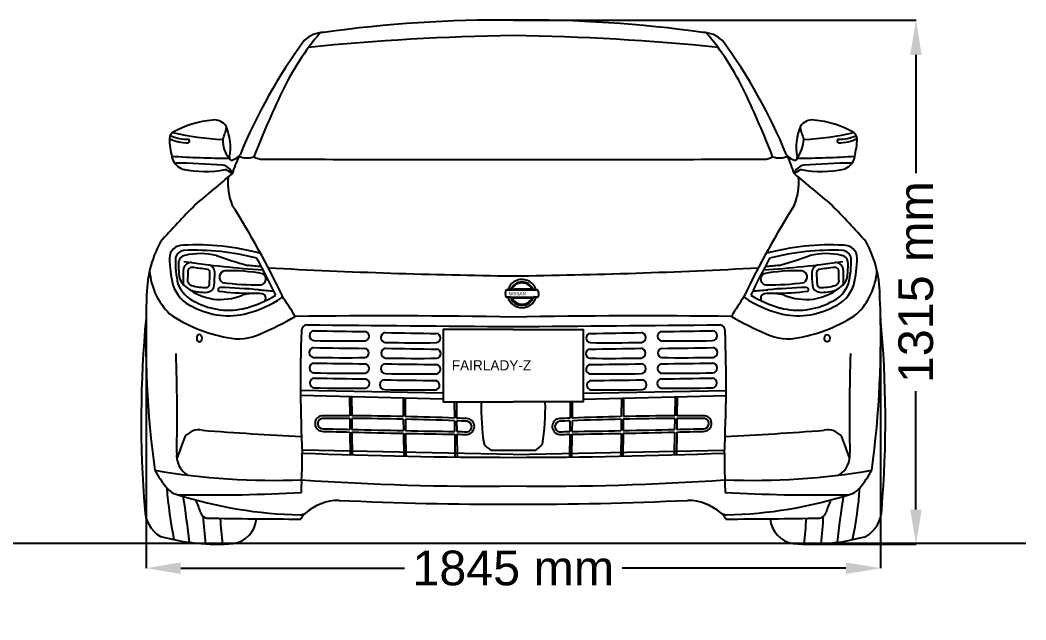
# Model space of a CAD drawing. Header units: millimetres. Extents: x 3410 to 10629, y 345 to 4475.
# Drawn here: x 8162 to 10629, y 2938 to 4409 of the extents above; entities that cross this region are included whole.
import ezdxf

# ---------------------------------------------------------------- set-up
doc = ezdxf.new("R2010")
doc.units = ezdxf.units.MM
doc.header["$MEASUREMENT"] = 0
doc.styles.get("Standard").update_dxf_attribs({"font": 'arial.ttf'})
doc.dimstyles.get("Standard").update_dxf_attribs({"dimtxt": 85, "dimasz": 85, "dimexe": 0.18, "dimexo": 0.0625, "dimgap": 30, "dimtad": 0, "dimdec": 4, "dimzin": 0, "dimdsep": 46, "dimtxsty": 'Standard', "dimcen": 0.09, "dimadec": 0, "dimazin": 0, "dimtfac": 1, "dimtdec": 4, "dimtofl": 0, "dimtmove": 0, "dimatfit": 3, "dimfxl": 0, "dimtolj": 1, "dimtzin": 0, "dimarcsym": 0})

# ---------------------------------------------------------------- blocks, each defined once
blk = doc.blocks.new('*D11')
at = {"color": 0, "lineweight": -2, "transparency": 16777216}
for p, q in [((9372.1, 4408.4), (10359.7, 4408.4)), ((10359.6, 4323.4), (10359.6, 4033.3)), ((10359.6, 3208.7), (10359.6, 3498.9)), ((10085.7, 3123.7), (10359.7, 3123.7))]:
    blk.add_line(p, q, dxfattribs=at)
at = {"color": 0, "transparency": 16777216}
for points in [[(10345.4, 4323.4), (10373.7, 4323.4), (10359.6, 4408.4)], [(10345.4, 3208.7), (10373.7, 3208.7), (10359.6, 3123.7)]]:
    blk.add_solid(points, dxfattribs=at)
at = {"layer": 'Defpoints', "color": 0, "transparency": 16777216}
for p in [(9372, 4408.4), (10085.6, 3123.7), (10359.6, 3123.7)]:
    blk.add_point(p, dxfattribs=at)
at = {"color": 0, "transparency": 16777216, "insert": (10359.6, 3766.1), "char_height": 85, "attachment_point": 5, "rotation": 90}
blk.add_mtext('\\A1;1315 mm', dxfattribs=at)
blk = doc.blocks.new('*D12')
at = {"color": 0, "lineweight": -2, "transparency": 16777216}
for p, q in [((8471.2, 3678.2), (8471.2, 3064.7)), ((10272.8, 3678.2), (10272.8, 3064.7)), ((8556.2, 3064.8), (9104.8, 3064.8)), ((10187.8, 3064.8), (9639.2, 3064.8))]:
    blk.add_line(p, q, dxfattribs=at)
at = {"color": 0, "transparency": 16777216}
for points in [[(8556.2, 3079), (8556.2, 3050.7), (8471.2, 3064.8)], [(10187.8, 3079), (10187.8, 3050.7), (10272.8, 3064.8)]]:
    blk.add_solid(points, dxfattribs=at)
at = {"layer": 'Defpoints', "color": 0, "transparency": 16777216}
for p in [(8471.2, 3678.3), (10272.8, 3678.3), (10272.8, 3064.8)]:
    blk.add_point(p, dxfattribs=at)
at = {"color": 0, "transparency": 16777216, "insert": (9372, 3064.8), "char_height": 85, "attachment_point": 5}
blk.add_mtext('\\A1;1845 mm', dxfattribs=at)

msp = doc.modelspace()

# ---------------------------------------------------------------- linework, layer by layer
at = {"color": 7}
for p, q in [((9200.22736, 3494.26141), (8850.10492, 3500.12785)), ((9200.22736, 3479.56257), (8850.19103, 3488.18155)), ((8970.1376, 3485.03605), (8970.75711, 3438.63234)), ((8975.19506, 3485.10357), (8975.81587, 3438.60273)), ((9101.50562, 3481.80205), (9102.10064, 3436.7708)), ((9106.56309, 3481.86888), (9107.16054, 3436.6536)), ((9543.75573, 3494.26141), (9893.87817, 3500.12785)), ((9543.75573, 3479.56257), (9893.79207, 3488.18155)), ((9637.42, 3481.86888), (9636.82255, 3436.6536)), ((9642.47747, 3481.80205), (9641.88245, 3436.7708)), ((9768.78803, 3485.10357), (9768.16723, 3438.60273)), ((9773.8455, 3485.03605), (9773.22599, 3438.63234)), ((9227.3331, 3472.58222), (9227.79451, 3432.85948)), ((9232.39067, 3472.64097), (9232.8551, 3432.65835)), ((9511.59242, 3472.64097), (9511.12799, 3432.65835)), ((9516.65, 3472.58222), (9516.18859, 3432.85948)), ((8970.84502, 3432.04733), (8971.20393, 3405.16364)), ((8975.90381, 3432.01577), (8976.26399, 3405.03622)), ((9102.18813, 3430.14971), (9102.55792, 3402.16311)), ((9107.24804, 3430.03174), (9107.61764, 3402.0603)), ((9636.73505, 3430.03174), (9636.36545, 3402.0603)), ((9641.79497, 3430.14971), (9641.42517, 3402.16311)), ((9768.07929, 3432.01577), (9767.7191, 3405.03622)), ((9773.13807, 3432.04733), (9772.77917, 3405.16364)), ((9227.87148, 3426.23306), (9228.17746, 3399.8911)), ((9232.93207, 3426.03228), (9233.23664, 3399.81183)), ((9511.05103, 3426.03228), (9510.74645, 3399.81183)), ((9516.11161, 3426.23306), (9515.80563, 3399.8911)), ((8971.29211, 3398.5582), (8972.03839, 3342.65899)), ((8976.35219, 3398.43002), (8977.09585, 3342.72651)), ((9102.64538, 3395.54457), (9103.38713, 3339.40869)), ((9107.7051, 3395.44154), (9108.4446, 3339.47552)), ((9228.25433, 3393.27318), (9228.90291, 3337.43724)), ((9233.31351, 3393.19419), (9233.96049, 3337.49599)), ((9510.66958, 3393.19419), (9510.02261, 3337.49599)), ((9515.72876, 3393.27318), (9515.08018, 3337.43724)), ((9636.278, 3395.44154), (9635.53849, 3339.47552)), ((9641.33772, 3395.54457), (9640.59597, 3339.40869)), ((9767.6309, 3398.43002), (9766.88724, 3342.72651)), ((9772.69098, 3398.5582), (9771.9447, 3342.65899)), ((9371.99155, 3343.78434), (8853.97616, 3354.3521)), ((9371.99155, 3343.78434), (9890.00693, 3354.3521))]:
    msp.add_line(p, q, dxfattribs=at)
at = {"color": 5}
msp.add_line((3409.90942, 3126.17317), (10629.19221, 3126.17317), dxfattribs=at)
at = {"color": 7}
for points in [[(9371.99155, 3650.03323), (9200.22736, 3650.03323), (9200.22736, 3472.64097), (9371.99155, 3472.64097)], [(9371.99155, 3650.03323), (9543.75573, 3650.03323), (9543.75573, 3472.64097), (9371.99155, 3472.64097)]]:
    msp.add_lwpolyline(points, dxfattribs=at)
for centre, radius, start, end in [((9337.48466, 1322.52024), 3086.06773, 89.35933352, 98.01979524), ((9406.49843, 1322.52024), 3086.06773, 81.98020476, 90.64066648), ((9413.9147, 3940.53652), 675.82369, 139.68871719, 154.46221477), ((8908.18671, 4308.40291), 70.01435, 91.02746662, 134.32912322), ((9450.88578, -1441.30699), 5812.32465, 90.777734551, 95.74049451), ((9293.09731, -1441.30699), 5812.32465, 84.25950549, 89.222265449), ((9835.79638, 4308.40291), 70.01435, 45.67087678, 88.97253338), ((9330.06839, 3940.53652), 675.82369, 25.53778523, 40.31128281), ((9909.55537, 3584.33589), 1304.77027, 143.60678712, 157.74525597), ((8834.42772, 3584.33589), 1304.77027, 22.25474403, 36.39321288), ((10965.70586, 3206.2799), 2392.55803, 154.61706513, 158.74141094), ((7778.27723, 3206.2799), 2392.55803, 21.25858906, 25.38293487), ((8661.64938, 3902.99032), 262.12732, 96.04613624, 118.52524338), ((8638.48664, 4129.05396), 34.89013, 34.05728036, 97.32256635), ((8419.13291, 4206.8719), 257.08705, 339.3319112, 346.15089004), ((8547.40976, 4096.83715), 130.66946, 349.19942106, 23.33357132), ((10196.57334, 4096.83715), 130.66946, 156.66642868, 190.80057894), ((10324.85018, 4206.8719), 257.08705, 193.84910996, 200.6680888), ((10105.49645, 4129.05396), 34.89013, 82.67743365, 145.94271964), ((10082.33371, 3902.99032), 262.12732, 61.47475662, 83.95386376), ((8552.81992, 4115.05268), 24.49756, 131.86261674, 186.44360446), ((8575.09998, 4231.78229), 115.33742, 247.30658289, 270.02966675), ((8690.7099, 4789.61675), 674.19942, 256.77517988, 267.36153282), ((10053.27319, 4789.61675), 674.19942, 272.63846718, 283.22482012), ((10168.88311, 4231.78229), 115.33742, 269.97033325, 292.69341711), ((10191.16317, 4115.05268), 24.49756, 353.55639554, 48.13738326), ((8905.49564, 4151.52278), 379.05293, 185.93883154, 192.75251959), ((8574.27184, 4212.25816), 104.58286, 244.06155612, 270.1037409), ((8573.02929, 4112.20204), 4.74766, 287.55380783, 63.33795558), ((8722.52573, 4111.83587), 62.99836, 176.08967243, 221.66737731), ((9989.79913, 4122.66165), 94.73522, 326.19517973, 356.04777053), ((10170.9538, 4112.20204), 4.74766, 116.66204442, 252.44619217), ((10169.71126, 4212.25816), 104.58286, 269.8962591, 295.93844388), ((9838.48745, 4151.52278), 379.05293, 347.24748041, 354.06116846), ((8683.52749, 6226.21851), 2156.27934, 266.02958239, 269.78576362), ((8681.03732, 4070.47475), 5.59668, 160.41434796, 281.35883852), ((9806.40343, 3614.01514), 1199.55923, 157.37240886, 159.64784644), ((8666.47738, 4109.33667), 47.03336, 289.4511098, 319.00861111), ((8719.53704, 4115.69989), 45.03053, 243.12359771, 291.3799525), ((8755.63863, 4102.18287), 34.56759, 235.2858127, 273.058501), ((9988.34447, 4102.18287), 34.56759, 266.941499, 304.7141873), ((10024.44605, 4115.69989), 45.03053, 248.6200475, 296.87640229), ((10077.50571, 4109.33667), 47.03336, 220.99138889, 250.5488902), ((9331.87707, 3779.64977), 771.88752, 19.08006097, 22.5397803), ((10062.94577, 4070.47475), 5.59668, 258.64116148, 19.58565204), ((10060.4556, 6226.21851), 2156.27934, 270.21423638, 273.97041761), ((8574.99705, 4083.33067), 42.14969, 201.54711395, 251.21269237), ((8515.72399, 2256.57682), 1801.8508, 85.41500569, 89.19234456), ((8656.42149, 4025.99406), 26.87554, 12.8503647, 82.86401263), ((9217.5496, 153255.56723), 149188.61208, 269.8233114737, 270.0593133312), ((9526.4335, 153255.56723), 149188.61208, 269.9406866687, 270.1766885263), ((10087.5616, 4025.99406), 26.87554, 97.13598737, 167.1496353), ((10228.25911, 2256.57682), 1801.8508, 90.80765544, 94.58499431), ((10168.98604, 4083.33067), 42.14969, 288.78730763, 338.45288605), ((8616.32034, 4292.72673), 255.27296, 257.58121866, 281.24126011), ((3563.75875, 10036.84662), 7890.58348, 309.586105049, 310.445983768), ((8636.17047, 3976.31557), 72.49473, 50.14972113, 65.63031642), ((8814.14715, 4009.47469), 142.43109, 174.44677436, 202.75505077), ((9929.83594, 4009.47469), 142.43109, 337.24494923, 5.55322564), ((10107.81262, 3976.31557), 72.49473, 114.36968358, 129.85027887), ((15180.22434, 10036.84662), 7890.58348, 229.554016232, 230.413894951), ((10127.66276, 4292.72673), 255.27296, 258.75873989, 282.41878134), ((9958.27011, 2587.1187), 1933.97172, 134.95033988, 138.65363039), ((6845.91691, 2793.26188), 2173.09683, 25.62907787, 32.29757251), ((11898.06618, 2793.26188), 2173.09683, 147.70242749, 154.37092213), ((8785.71299, 2587.1187), 1933.97172, 41.34636961, 45.04966012), ((8762.08879, 3729.09666), 289.44829, 152.05955354, 180.52986373), ((8561.14302, 3823.93433), 32.80813, 88.68675336, 177.64923099), ((8592.66333, 3245.45439), 612.05331, 74.87887679, 92.8815187), ((10151.31976, 3245.45439), 612.05331, 87.1184813, 105.12112321), ((10182.84008, 3823.93433), 32.80813, 2.35076901, 91.31324664), ((9981.89431, 3729.09666), 289.44829, 359.47013627, 27.94044646), ((8888.91688, 3838.44768), 360.79474, 182.09154593, 192.63150791), ((8820.94475, 3820.2994), 277.7628, 179.10899761, 192.19780304), ((8567.40443, 3819.50761), 24.72298, 100.04798476, 168.06896646), ((8569.81708, 3812.88239), 18.9781, 100.87614197, 169.24804636), ((8588.39703, 3221.79549), 622.57043, 75.59457775, 92.32958691), ((8604.5032, 3675.41155), 160.72986, 75.6273202, 103.77342002), ((9041.36401, 4959.51726), 1196.19431, 250.61859014, 254.40709897), ((6845.91691, 2793.26188), 2159.64008, 25.83955817, 28.53137075), ((11898.06618, 2793.26188), 2159.64008, 151.46862925, 154.16044183), ((10155.58606, 3221.79549), 622.57043, 87.67041309, 104.40542225), ((9702.61908, 4959.51726), 1196.19431, 285.59290103, 289.38140986), ((10139.47989, 3675.41155), 160.72986, 76.22657998, 104.3726798), ((10174.16601, 3812.88239), 18.9781, 10.75195364, 79.12385803), ((10176.57867, 3819.50761), 24.72298, 11.93103354, 79.95201524), ((9923.03834, 3820.2994), 277.7628, 347.80219696, 0.89100239), ((9855.06621, 3838.44768), 360.79474, 347.36849209, 357.90845407), ((8846.11169, 3807.55262), 295.07289, 178.27735444, 185.33343301), ((8582.71537, 3793.50715), 20.5728, 87.07307293, 164.84912194), ((8930.56326, 6321.97188), 2531.78296, 261.67142977, 266.10618874), ((8582.71537, 3793.50715), 8.77621, 87.07307293, 164.84912194), ((8378.22897, 2061.6316), 1752.66279, 81.99643557, 83.28518528), ((8620.49356, 3789.83616), 19.39125, 3.27513736, 76.54683501), ((8560.60948, 2142.19624), 1672.74619, 83.33959427, 84.53815013), ((9536.45025, 17821.40839), 14040.8507, 266.874902019, 269.328886458), ((9207.53284, 17821.40839), 14040.8507, 270.671113542, 273.125097981), ((9813.41983, 6321.97188), 2531.78296, 273.89381126, 278.32857023), ((10183.37361, 2142.19624), 1672.74619, 95.46184987, 96.66040573), ((10123.48954, 3789.83616), 19.39125, 103.45316499, 176.72486264), ((10365.75413, 2061.6316), 1752.66279, 96.71481472, 98.00356443), ((10161.26772, 3793.50715), 20.5728, 15.15087806, 92.92692707), ((10161.26772, 3793.50715), 8.77621, 15.15087806, 92.92692707), ((9897.8714, 3807.55262), 295.07289, 354.66656699, 1.72264556), ((8643.77288, 3805.7461), 164.11958, 184.03088043, 225.63923687), ((8591.52191, 3787.62429), 39.9164, 190.8286217, 226.42698943), ((8826.20853, 3778.35391), 264.1499, 175.54237879, 183.98150675), ((7919.02676, 3789.15825), 655.25113, 358.0727128, 0.58085059), ((8620.49356, 3789.83616), 7.59466, 3.27513736, 76.54683501), ((8139.86683, 3795.47082), 488.23668, 355.77243318, 359.3896654), ((8180.4343, 3793.68908), 459.42703, 355.5315538, 359.65765462), ((8667.22428, 3778.62857), 15.94835, 101.28295314, 237.72289505), ((8670.55396, 3292.95179), 501.35839, 79.98694341, 90.73713802), ((8751.01871, 3773.84292), 14.47823, 276.49800277, 62.39986927), ((9992.96439, 3773.84292), 14.47823, 117.60013073, 263.50199723), ((10073.42913, 3292.95179), 501.35839, 89.26286198, 100.01305659), ((10076.75881, 3778.62857), 15.94835, 302.27710495, 78.71704686), ((10563.54879, 3793.68908), 459.42703, 180.34234538, 184.4684462), ((10123.48954, 3789.83616), 7.59466, 103.45316499, 176.72486264), ((10604.11627, 3795.47082), 488.23668, 180.6103346, 184.22756682), ((10824.95634, 3789.15825), 655.25113, 179.41914941, 181.9272872), ((10152.46118, 3787.62429), 39.9164, 313.57301057, 349.1713783), ((9917.77457, 3778.35391), 264.1499, 356.01849325, 4.45762121), ((10100.21021, 3805.7461), 164.11958, 314.36076313, 355.96911957), ((8621.85888, 3787.98989), 89.63598, 198.49922132, 246.77587006), ((8625.60154, 3793.17646), 82.43167, 202.51473205, 245.98570587), ((8657.42246, 3862.91982), 139.95326, 228.12819964, 261.21919775), ((8586.29958, 3770.57934), 12.86577, 195.59111661, 252.71204516), ((8617.32861, 3869.44019), 116.48171, 252.58988691, 271.58049476), ((8619.18093, 3760.55056), 7.66938, 280.21722323, 351.9681964), ((8619.29411, 3760.49259), 19.34592, 274.66258533, 352.28383357), ((8653.24287, 3747.7938), 5.36713, 87.69259491, 223.66886567), ((8562.38343, 1387.81973), 2367.08959, 85.50066121, 87.79495812), ((8745.36541, 4417.87391), 658.45658, 262.43751099, 270.6345093), ((9391.2454, 3738.6118), 33.55438, 115.42095124, 164.7587364), ((9393.26873, 3736.11774), 30.15639, 21.43475727, 158.62978656), ((9393.14487, 3737.07455), 27.24975, 25.31307569, 155.15425505), ((9393.1484, 3736.66774), 36.13792, 17.34497831, 116.82301292), ((9998.61769, 4417.87391), 658.45658, 269.3654907, 277.56248901), ((10181.59966, 1387.81973), 2367.08959, 92.20504188, 94.49933879), ((10090.74022, 3747.7938), 5.36713, 316.33113433, 92.30740509), ((10124.68898, 3760.49259), 19.34592, 187.71616643, 265.33741467), ((10086.56063, 3862.91982), 139.95326, 278.78080225, 311.87180036), ((10124.80216, 3760.55056), 7.66938, 188.0318036, 259.78277677), ((10126.65448, 3869.44019), 116.48171, 268.41950524, 287.41011309), ((10118.38155, 3793.17646), 82.43167, 294.01429413, 337.48526795), ((10122.12421, 3787.98989), 89.63598, 293.22412994, 341.50077868), ((10157.68351, 3770.57934), 12.86577, 287.28795484, 344.40888339), ((10910.19824, 3630.21449), 2439.44315, 177.73981414, 187.66362308), ((8617.32861, 3869.44019), 128.2783, 252.58988691, 271.58049476), ((8652.70831, 3872.25508), 148.58409, 263.56590676, 291.53384826), ((8734.33242, 4417.97844), 679.22656, 262.81342097, 269.61597309), ((8738.85044, 3626.19187), 112.38543, 81.22421783, 106.33260223), ((8644.40745, 3968.18833), 275.09747, 285.21498705, 301.86381908), ((8644.40745, 3968.18833), 288.55422, 285.21498705, 303.50395801), ((8909.22504, 5399.98394), 1660.20894, 264.42978199, 265.70219233), ((8754.78555, 3727.09675), 10.23677, 308.69102209, 83.20422199), ((8800.44366, 3731.4794), 5.07396, 309.74527944, 20.06882336), ((7673.86369, 2978.08102), 1359.63456, 31.18295378, 33.66243159), ((9377.76687, 3738.10964), 25.57415, 161.54790017, 198.76316557), ((9395.02628, 4647.40325), 917.9279, 267.39965477, 272.38672494), ((9354.71743, 3745.10153), 1.63697, 97.19989449, 137.65632267), ((9392.63288, 2080.64374), 1666.01989, 88.62840704, 91.34567665), ((9361.24377, 3748.23782), 19.90091, 247.26233502, 262.49730527), ((9359.88495, 3727.39492), 20.06342, 92.89618137, 105.53248897), ((9373.09003, 3681.87231), 48.82083, 100.45459482, 107.20990662), ((9393.20449, 3739.91003), 36.3918, 198.26018574, 341.95252022), ((9359.72722, 3715.15946), 32.2846, 81.48926247, 91.51933108), ((9393.20118, 3739.43531), 30.16181, 198.42767274, 341.50526739), ((9368.95545, 3732.84476), 4.83187, 221.86007085, 266.4690337), ((9369.15663, 3742.84812), 5.72409, 97.42115469, 127.52052958), ((9395.00716, 3280.43678), 468.8421, 87.21611991, 93.25121083), ((9393.46253, 3739.31304), 27.25358, 204.47481259, 335.50566603), ((9393.62561, 4696.60126), 968.90095, 268.52337344, 271.45710517), ((9413.10274, 3734.07492), 15.37861, 60.06447057, 72.30042612), ((9401.45885, 3760.04114), 36.16841, 297.68550957, 303.31987989), ((9421.86905, 3748.99899), 1.93478, 235.63911449, 272.5812625), ((9421.83399, 3727.23726), 2.63035, 72.77760779, 101.12154173), ((9383.22361, 4377.4838), 631.60636, 273.51580714, 274.03280735), ((9440.76213, 3801.69366), 74.19795, 255.84138499, 259.94355834), ((9427.2547, 3735.86429), 11.58356, 63.01064997, 88.07893914), ((9427.6776, 3738.94781), 10.31293, 270.71234911, 302.72347316), ((9418.22851, 3737.54667), 16.69281, 334.1626348, 31.16905671), ((11070.1194, 2978.08102), 1359.63456, 146.33756841, 148.81704622), ((9943.53944, 3731.4794), 5.07396, 159.93117664, 230.25472056), ((10099.57564, 3968.18833), 288.55422, 236.49604199, 254.78501295), ((10099.57564, 3968.18833), 275.09747, 238.13618092, 254.78501295), ((9834.75805, 5399.98394), 1660.20894, 274.29780767, 275.57021801), ((9989.19755, 3727.09675), 10.23677, 96.79577801, 231.30897791), ((10005.13265, 3626.19187), 112.38543, 73.66739777, 98.77578217), ((10009.65068, 4417.97844), 679.22656, 270.38402691, 277.18657903), ((10091.27479, 3872.25508), 148.58409, 248.46615174, 276.43409324), ((10126.65448, 3869.44019), 128.2783, 268.41950524, 287.41011309), ((7833.78486, 3630.21449), 2439.44315, 352.33637692, 2.26018586), ((8673.79836, 3870.08537), 186.19494, 242.04449248, 284.41046001), ((8673.79836, 3870.08537), 172.73819, 242.04449248, 284.41046001), ((10070.18473, 3870.08537), 186.19494, 255.58953999, 297.95550752), ((10070.18473, 3870.08537), 172.73819, 255.58953999, 297.95550752), ((11091.35082, 3428.29776), 2632.01981, 174.5501496, 184.77599582), ((8735.03866, 3989.10774), 364.50205, 235.58432488, 259.7369361), ((8364.33523, 4512.6071), 955.6513, 293.92169376, 299.64721512), ((9056.5481, -15013.87637), 18697.22717, 89.033309302, 90.672627), ((9687.43499, -15013.87637), 18697.22717, 89.327373, 90.966690698), ((10379.64786, 4512.6071), 955.6513, 240.35278488, 246.07830624), ((10008.94443, 3989.10774), 364.50205, 280.2630639, 304.41567512), ((7652.63227, 3428.29776), 2632.01981, 355.22400418, 5.4498504), ((8867.14118, 3646.81035), 14.79005, 96.34091107, 183.41416422), ((25213.68802, 1921402.45181), 1917810.62236, 269.51158207782, 269.52671412905), ((-6469.70493, 1921402.45181), 1917810.62236, 270.47328587095, 270.48841792218), ((9876.84192, 3646.81035), 14.79005, 356.58583578, 83.65908893), ((8698.52796, 3752.87559), 125.69571, 256.92678112, 295.0960194), ((12311.20032, 3519.10199), 3461.14741, 177.90002832, 182.85253629), ((8884.23584, 3634.89742), 12.12237, 95.52769878, 264.47230122), ((9419.62746, 34385.08789), 30742.80716, 268.999956445, 269.234321216), ((9007.13355, 3633.73872), 11.41013, 279.31783023, 81.57846311), ((9059.00007, 3630.26532), 12.12237, 95.52769878, 264.47230122), ((9594.39169, 34380.45579), 30742.80716, 268.999956445, 269.234321216), ((9181.89779, 3629.10661), 11.41013, 279.31783023, 81.57846311), ((9562.08531, 3629.10661), 11.41013, 98.42153689, 260.68216977), ((9149.5914, 34380.45579), 30742.80716, 270.765678784, 271.000043555), ((9684.98302, 3630.26532), 12.12237, 275.52769878, 84.47230122), ((9736.84954, 3633.73872), 11.41013, 98.42153689, 260.68216977), ((9324.35564, 34385.08789), 30742.80716, 270.765678784, 271.000043555), ((9859.74726, 3634.89742), 12.12237, 275.52769878, 84.47230122), ((6432.78277, 3519.10199), 3461.14741, 357.14746371, 2.09997168), ((10045.45513, 3752.87559), 125.69571, 244.9039806, 283.07321888), ((8883.33022, 3593.56708), 12.12237, 95.52769878, 264.47230122), ((9418.72184, 34343.75756), 30742.80716, 268.999956445, 269.234321216), ((8962.5155, 9516.78733), 5894.49134, 269.227730284, 270.451659545), ((9006.22793, 3592.40838), 11.41013, 279.31783023, 81.57846311), ((9059.75872, 3591.8804), 12.12237, 95.52769878, 264.47230122), ((9137.27974, 9512.15522), 5894.49134, 269.227730284, 270.451659545), ((9595.15034, 34342.07087), 30742.80716, 268.999956445, 269.234321216), ((9182.65643, 3590.72169), 11.41013, 279.31783023, 81.57846311), ((9561.32666, 3590.72169), 11.41013, 98.42153689, 260.68216977), ((9148.83276, 34342.07087), 30742.80716, 270.765678784, 271.000043555), ((9606.70336, 9512.15522), 5894.49134, 269.548340455, 270.772269716), ((9684.22438, 3591.8804), 12.12237, 275.52769878, 84.47230122), ((9737.75516, 3592.40838), 11.41013, 98.42153689, 260.68216977), ((9781.46759, 9516.78733), 5894.49134, 269.548340455, 270.772269716), ((9325.26125, 34343.75756), 30742.80716, 270.765678784, 271.000043555), ((9860.65287, 3593.56708), 12.12237, 275.52769878, 84.47230122), ((4040.87751, 3437.18445), 4506.67005, 358.86560218, 1.95607365), ((8961.60988, 9475.45699), 5894.49134, 269.227730284, 270.451659545), ((9138.03838, 9473.7703), 5894.49134, 269.227730284, 270.451659545), ((9605.94471, 9473.7703), 5894.49134, 269.548340455, 270.772269716), ((9782.37321, 9475.45699), 5894.49134, 269.548340455, 270.772269716), ((14703.10558, 3437.18445), 4506.67005, 178.04392635, 181.13439782), ((8884.2323, 3555.72335), 12.12237, 95.52769878, 264.47230122), ((9419.62392, 34305.91382), 30742.80716, 268.999956445, 269.234321216), ((9007.13002, 3554.56464), 11.41013, 279.31783023, 81.57846311), ((9059.31231, 3553.90854), 12.12237, 95.52769878, 264.47230122), ((9594.70393, 34304.09901), 30742.80716, 268.999956445, 269.234321216), ((9182.21002, 3552.74983), 11.41013, 279.31783023, 81.57846311), ((9561.77307, 3552.74983), 11.41013, 98.42153689, 260.68216977), ((9149.27917, 34304.09901), 30742.80716, 270.765678784, 271.000043555), ((9684.67079, 3553.90854), 12.12237, 275.52769878, 84.47230122), ((9736.85308, 3554.56464), 11.41013, 98.42153689, 260.68216977), ((9324.35917, 34305.91382), 30742.80716, 270.765678784, 271.000043555), ((9859.75079, 3555.72335), 12.12237, 275.52769878, 84.47230122), ((8884.7084, 3518.89743), 12.12237, 95.52769878, 264.47230122), ((8962.51197, 9437.61326), 5894.49134, 269.227730284, 270.451659545), ((9420.10002, 34269.0879), 30742.80716, 268.999956445, 269.234321216), ((9007.60612, 3517.73872), 11.41013, 279.31783023, 81.57846311), ((9137.59197, 9435.79845), 5894.49134, 269.227730284, 270.451659545), ((9606.39112, 9435.79845), 5894.49134, 269.548340455, 270.772269716), ((9736.37697, 3517.73872), 11.41013, 98.42153689, 260.68216977), ((9323.88307, 34269.0879), 30742.80716, 270.765678784, 271.000043555), ((9781.47113, 9437.61326), 5894.49134, 269.548340455, 270.772269716), ((9859.27469, 3518.89743), 12.12237, 275.52769878, 84.47230122), ((8962.98807, 9400.78734), 5894.49134, 269.227730284, 270.451659545), ((9057.0224, 3514.65452), 12.12237, 95.52769878, 264.47230122), ((9592.41402, 34264.84499), 30742.80716, 268.999956445, 269.234321216), ((9179.92012, 3513.49582), 11.41013, 279.31783023, 81.57846311), ((9564.06297, 3513.49582), 11.41013, 98.42153689, 260.68216977), ((9151.56907, 34264.84499), 30742.80716, 270.765678784, 271.000043555), ((9686.96069, 3514.65452), 12.12237, 275.52769878, 84.47230122), ((9780.99502, 9400.78734), 5894.49134, 269.548340455, 270.772269716), ((9135.30207, 9396.54443), 5894.49134, 269.227730284, 270.451659545), ((9608.68103, 9396.54443), 5894.49134, 269.548340455, 270.772269716), ((9918.57954, 3460.57673), 625.24094, 178.89439005, 188.46842758), ((8825.40356, 3460.57673), 625.24094, 351.53157242, 1.10560995), ((8904.90027, 3419.57347), 19.31036, 97.88283788, 273.42446809), ((8904.90027, 3419.57347), 12.69627, 97.88283788, 273.42446809), ((8928.85712, -4152.17259), 7590.92057, 89.683739969, 90.200814921), ((8925.35647, -4262.79634), 7694.97812, 89.661296402, 90.165279654), ((8928.85712, -4152.17259), 7590.92057, 88.692255509, 89.645556108), ((8925.35647, -4262.79634), 7694.97812, 88.683219225, 89.62362861), ((8928.85712, -4152.17259), 7590.92057, 87.7430562, 88.654053423), ((8925.35647, -4262.79634), 7694.97812, 87.746933053, 88.645533528), ((8928.85712, -4152.17259), 7590.92057, 87.516400531, 87.70482901), ((9257.12682, 3412.18798), 19.44117, 274.69967212, 88.0226627), ((9486.85627, 3412.18798), 19.44117, 91.9773373, 265.30032788), ((9815.12598, -4152.17259), 7590.92057, 92.29517099, 92.483599469), ((9818.62662, -4262.79634), 7694.97812, 91.354466472, 92.253066947), ((9815.12598, -4152.17259), 7590.92057, 91.345946577, 92.2569438), ((9818.62662, -4262.79634), 7694.97812, 90.376371389, 91.316780775), ((9815.12598, -4152.17259), 7590.92057, 90.354443892, 91.307744491), ((9818.62662, -4262.79634), 7694.97812, 89.834720346, 90.338703598), ((9815.12598, -4152.17259), 7590.92057, 89.799185079, 90.316260031), ((9839.08283, 3419.57347), 19.31036, 266.57553191, 82.11716212), ((9839.08283, 3419.57347), 12.69627, 266.57553191, 82.11716212), ((9654.13587, 30425.10541), 27028.57098, 268.413158104, 268.552151244), ((9654.13587, 30425.10541), 27028.57098, 268.56288109, 268.83067135), ((8925.35647, -4262.79634), 7694.97812, 87.52605299, 87.709222941), ((9257.10176, 3412.16348), 12.85274, 277.66449801, 88.17528717), ((9486.88133, 3412.16348), 12.85274, 91.82471283, 262.33550199), ((9818.62662, -4262.79634), 7694.97812, 92.290777059, 92.47394701), ((9089.84722, 30425.10541), 27028.57098, 271.16932865, 271.43711891), ((9089.84722, 30425.10541), 27028.57098, 271.447848756, 271.586841896), ((37772.35042, -7543.3137), 31184.0432, 159.481847173, 159.585780569), ((8600.59045, 3361.60767), 42.33294, 77.93154715, 143.44299184), ((9255.55463, 11787.63536), 8409.48802, 265.593539324, 267.253143394), ((9643.74099, 29844.07249), 26454.06232, 268.402065965, 268.543413384), ((9643.74099, 29844.07249), 26454.06232, 268.554376316, 268.827981248), ((9654.13587, 30425.10541), 27028.57098, 268.841399263, 269.097006292), ((9643.74099, 29844.07249), 26454.06232, 268.838942158, 269.100077318), ((9654.13587, 30425.10541), 27028.57098, 269.107732168, 269.161961971), ((9643.74099, 29844.07249), 26454.06232, 269.111036114, 269.166068559), ((9089.84722, 30425.10541), 27028.57098, 270.838038029, 270.892267832), ((9100.2421, 29844.07249), 26454.06232, 270.833931441, 270.888963886), ((9100.2421, 29844.07249), 26454.06232, 270.899922682, 271.161057842), ((9089.84722, 30425.10541), 27028.57098, 270.902993708, 271.158600737), ((9100.2421, 29844.07249), 26454.06232, 271.172018752, 271.445623684), ((9100.2421, 29844.07249), 26454.06232, 271.456586616, 271.597934035), ((9488.42846, 11787.63536), 8409.48802, 272.746856606, 274.406460676), ((10143.39264, 3361.60767), 42.33294, 36.55700816, 102.06845285), ((-19028.36733, -7543.3137), 31184.0432, 20.414219431, 20.518152827), ((9387.5835, 3454.07843), 122.34032, 224.38715083, 234.72745224), ((9356.39959, 3454.07843), 122.34032, 305.27254776, 315.61284917), ((8603.29518, 3341.46478), 57.00249, 173.45429549, 238.29793211), ((7865.94928, 3336.3541), 988.44804, 356.82521466, 0.60875587), ((9396.88203, 17648.14049), 14311.57187, 267.827441225, 269.900351954), ((9333.76193, 5511.92176), 2157.78933, 269.55321832, 271.01516421), ((9410.22117, 5511.92176), 2157.78933, 268.98483579, 270.44678168), ((9347.10107, 17648.14049), 14311.57187, 270.099648046, 272.172558775), ((10878.03382, 3336.3541), 988.44804, 179.39124413, 183.17478534), ((10140.68791, 3341.46478), 57.00249, 301.70206789, 6.54570451), ((8781.94946, 3470.73183), 333.55129, 209.81342619, 218.80323571), ((8782.14209, 4986.61853), 1706.47354, 260.22929923, 272.37575406), ((8403.02902, 3273.19879), 449.92992, 357.05290763, 1.07140223), ((9296.04534, 9517.01709), 6251.13388, 265.934688744, 270.69611436), ((9447.93775, 9517.01709), 6251.13388, 269.30388564, 274.065311256), ((10340.95407, 3273.19879), 449.92992, 178.92859777, 182.94709237), ((9961.841, 4986.61853), 1706.47354, 267.62424594, 279.77070077), ((9962.03363, 3470.73183), 333.55129, 321.19676429, 330.18657381), ((8557.3781, 3289.20119), 44.79259, 217.85644949, 275.87732569), ((9527.13111, 3336.79326), 1007.91932, 184.27195982, 191.56470824), ((10186.60499, 3289.20119), 44.79259, 264.12267431, 322.14355051), ((9216.85199, 3336.79326), 1007.91932, 348.43529176, 355.72804018), ((8872.99353, 4273.69639), 1078.50988, 252.41116962, 268.70884674), ((8620.28724, 7900.33346), 4656.05469, 269.28228585, 272.85703784), ((5717.52518, 2797.63065), 2879.35024, 6.59215253, 8.85433547), ((8258.04598, 3088.78769), 364.86686, 18.02770535, 23.10963186), ((10123.69586, 7900.33346), 4656.05469, 267.14296216, 270.71771415), ((9870.98956, 4273.69639), 1078.50988, 271.29115326, 287.58883038), ((10485.93712, 3088.78769), 364.86686, 156.89036814, 161.97229465), ((13026.45792, 2797.63065), 2879.35024, 171.14566453, 173.40784747), ((8545.25737, 3209.12314), 76.78754, 179.97633569, 239.65112885), ((8945.53536, 3105.22521), 125.97273, 90.37241939, 131.27969263), ((9329.82608, 11088.65127), 7866.88781, 267.194065394, 270.307099219), ((9414.15702, 11088.65127), 7866.88781, 269.692900781, 272.805934606), ((9798.44773, 3105.22521), 125.97273, 48.72030737, 89.62758061), ((10198.72573, 3209.12314), 76.78754, 300.34887115, 0.02366431), ((8623.75472, 3206.85483), 19.44837, 195.35315956, 261.01364269), ((39481.42035, 6098.62265), 31007.13353, 185.378160688, 185.504232945), ((8844.13975, 14317.10291), 11131.7001, 268.849946928, 270.0330144), ((15619.74952, 3759.39392), 6990.32449, 184.696475377, 185.217331139), ((8674.65542, 3191.7441), 67.5463, 279.03091312, 355.01265124), ((8845.90483, 3227.58885), 32.24913, 274.95715171, 300.8184765), ((8710.13691, 3286.03112), 172.75019, 324.37364207, 329.3735936), ((9898.07826, 3227.58885), 32.24913, 239.1815235, 265.04284829), ((10033.84619, 3286.03112), 172.75019, 210.6264064, 215.62635793), ((9899.84335, 14317.10291), 11131.7001, 269.966985601, 271.150053072), ((10069.32767, 3191.7441), 67.5463, 184.98734876, 260.96908688), ((3124.23358, 3759.39392), 6990.32449, 354.782668861, 355.303524623), ((10120.22837, 3206.85483), 19.44837, 278.98635731, 344.64684044), ((-20737.43725, 6098.62265), 31007.13353, 354.495767055, 354.621839312), ((8646.71497, 3644.12979), 520.52362, 254.3684035, 274.24644535), ((10097.26812, 3644.12979), 520.52362, 265.75355465, 285.6315965)]:
    msp.add_arc(centre, radius, start, end, dxfattribs=at)
at = {"color": 7, "extrusion": (0, 0, -1)}
msp.add_ellipse((8602.18664, 3628.53564), major_axis=(-0.26786, 8.84959), ratio=0.7501502168, dxfattribs=at)
at = {"color": 7}
msp.add_ellipse((10141.79645, 3628.53564), major_axis=(0.26786, 8.84959), ratio=0.7501502168, dxfattribs=at)

# ---------------------------------------------------------------- texts
at = {"color": 7, "attachment_point": 1}
for s, width, gutter_width, insert, char_height in [('{\\fBankGothic Lt BT|b0|i0|c0|p34;NISSAN}', 108.4376969, 0.27402, (9360.45649, 3742.27616), 8.2206713), ('{\\fBankGothic Md BT|b0|i0|c0|p34;FAIRLADY-Z}', 6445.7406456, 1, (9220.95999, 3574.69775), 25)]:
    msp.add_mtext_dynamic_manual_height_columns(s, width=width, gutter_width=gutter_width, heights=[0], dxfattribs=dict(at, insert=insert, char_height=char_height))

# ---------------------------------------------------------------- dimensions: what is measured, and where the dimension line sits
at = {"color": 7}
dim = msp.add_linear_dim(base=(10359.5695, 3123.73704), p1=(9371.99155, 4408.39504), p2=(10085.59672, 3123.73704), angle=90, text='1315 mm', dimstyle='Standard', dxfattribs=at)
dim.commit()
dim.dimension.update_dxf_attribs({"geometry": '*D11', "text_midpoint": (10359.5695, 3766.06604)})
dim = msp.add_linear_dim(base=(10272.75458, 3064.8495), p1=(8471.22851, 3678.27244), p2=(10272.75458, 3678.27244), text='1845 mm', dimstyle='Standard', dxfattribs=at)
dim.commit()
dim.dimension.update_dxf_attribs({"geometry": '*D12', "text_midpoint": (9371.99155, 3064.8495)})

doc.saveas('drawing.dxf')
